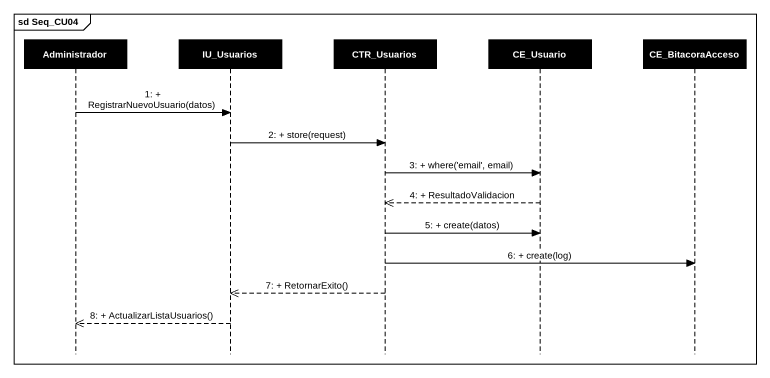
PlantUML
@startuml
mainframe sd Seq_CU04
hide footbox
participant Administrador #000000
participant IU_Usuarios #000000
participant CTR_Usuarios #000000
participant CE_Usuario #000000
participant CE_BitacoraAcceso #000000

Administrador -> IU_Usuarios : 1: + RegistrarNuevoUsuario(datos)
IU_Usuarios -> CTR_Usuarios : 2: + store(request)
CTR_Usuarios -> CE_Usuario : 3: + where('email', email)
CE_Usuario -->> CTR_Usuarios : 4: + ResultadoValidacion
CTR_Usuarios -> CE_Usuario : 5: + create(datos)
CTR_Usuarios -> CE_BitacoraAcceso : 6: + create(log)
CTR_Usuarios -->> IU_Usuarios : 7: + RetornarExito()
IU_Usuarios -->> Administrador : 8: + ActualizarListaUsuarios()
@enduml
